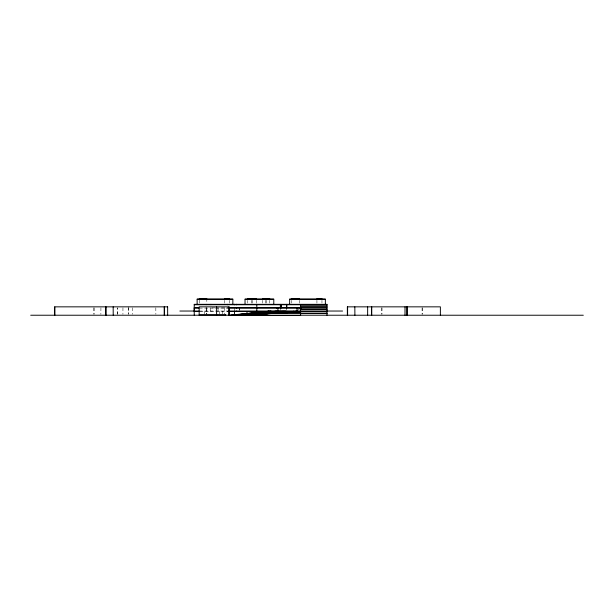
<?xml version="1.0" encoding="UTF-8"?>
<svg xmlns="http://www.w3.org/2000/svg" width="614" height="614" viewBox="0 0 614 614"><rect width="100%" height="100%" fill="white"/><g stroke="black" fill="none" stroke-linecap="round" stroke-linejoin="round"><path stroke-width="0.46" stroke-dasharray="3.07 2.3" d="M199.266 303.116L199.266 298.458M215.215 307.89L210.579 307.89L210.579 311.037M216.128 307.89L228.032 307.89M199.266 308.098L228.247 308.098M297.606 309.356L299.325 309.356M199.266 311.037L228.247 311.037M199.98 311.452L229.452 311.452M422.209 307.775L422.209 314.299M422.094 307.775L422.094 314.299M381.916 307.775L381.916 314.299M381.87 307.775L381.87 314.299M321.966 300.323L321.966 303.116M316.931 300.323L316.931 303.116M299.325 300.323L299.325 303.116M291.78 300.323L291.78 303.116M286.746 308.098L286.746 310.3M280.798 308.098L280.798 310.3M269.769 300.323L269.769 303.116M266.768 300.323L266.768 303.116M265.732 300.323L265.732 303.116M262.731 300.323L262.731 303.116M256.253 300.323L256.253 303.116M252.216 300.323L252.216 303.116M251.74 300.323L251.74 303.116M247.711 300.323L247.711 303.116M239.713 308.098L239.713 310.3M239.583 308.098L239.583 310.3M234.479 308.098L234.456 310.3M229.452 300.323L229.452 303.116M227.694 307.683L227.694 308.098M227.694 311.037L227.694 311.452M224.417 300.323L224.417 303.116M224.417 307.683L224.417 314.299M222.644 311.452L222.644 314.284M219.543 311.452L219.543 314.284M218.054 308.098L218.054 311.037M210.917 307.683L210.917 308.098M210.917 311.037L210.917 311.452M206.811 298.458L206.811 303.116M206.811 307.683L206.811 314.299M206.649 307.775L206.603 314.299M206.089 307.683L206.089 308.098M206.089 311.037L206.089 311.452M204.293 311.452L204.293 314.284M155.826 307.775L155.872 314.299M132.317 307.775L132.294 314.299M128.403 306.846L128.403 314.299L128.318 307.775M122.953 307.775L122.93 314.299M100.934 307.775L100.88 314.299M93.996 307.775L93.996 314.299M93.973 307.775L93.973 314.299M117.55 314.299L117.55 307.775L117.504 314.299"/><path stroke-width="0.92" d="M167.668 315.228L167.622 306.846M256.805 311.452L256.805 313.34L256.813 304.329M300.561 315.228L300.561 311.037M347.355 315.228L347.355 306.846L440.384 306.846L440.376 315.228M300.561 311.29L300.553 312.012L299.486 311.582L300.553 311.697L300.561 312.419M293.83 311.06L293.83 311.452M272.294 311.812L272.716 312.004L238.723 315.542L267.359 312.311L268.64 312.027L268.825 311.252M300.561 304.744L300.561 315.542L229.575 315.542L268.825 311.29L268.64 312.342L266.23 312.749M276.423 311.735L282.724 311.766M279.9 311.505L282.739 311.743L276.438 311.774M229.575 315.542L268.825 311.29M229.575 315.228L270.951 311.037L270.951 311.605L267.873 311.651M238.823 315.22L266.668 312.396A10.538 0.791 0 0 0 268.74 311.935M247.926 315.22L258.433 314.153M258.647 314.13L274.834 312.495A6.286 0.476 0 0 1 279.731 312.303A7.33 0.553 0 0 0 285.349 312.089A6.286 0.476 0 0 1 290.307 311.904M251.387 315.22L276.139 312.733A5.234 0.391 0 0 1 280.329 312.572M276.469 312.695L251.279 315.542L276.469 313.01A5.227 0.391 0 0 1 280.253 312.879L282.409 312.879A5.234 0.391 0 0 0 286.139 312.741L288.173 312.549A5.234 0.391 0 0 1 291.942 312.419L300.553 312.426M282.24 312.572L282.409 312.572A5.234 0.391 0 0 0 286.208 312.426L287.836 312.273M286.139 312.426L288.173 312.234M271.48 311.605L250.696 313.447L326.978 313.478M281.818 311.889L276.469 312.081L282.739 312.058L276.453 312.058L300.553 311.904M281.074 312.265L282.724 312.081L282.026 311.904M267.873 311.336L326.993 311.452M279.286 311.505L276.453 311.743L282.686 311.712M281.227 312.28L274.473 312.526L247.826 315.542L276.262 312.695L300.553 312.211L300.561 311.59L270.951 311.605M282.547 312.572L280.253 312.564M275.233 311.29L277.574 311.29M277.574 311.605L275.233 311.605A7.368 0.553 0 0 0 272.294 312.127L272.716 312.319L242.599 315.542L271.703 312.28A6.324 0.476 0 0 0 272.493 311.897A7.33 0.553 0 0 1 276.262 311.26A7.33 0.553 0 0 1 285.333 311.413A6.286 0.476 0 0 0 290.307 311.59M199.266 298.458L206.811 298.458M224.417 298.458L229.452 298.458M247.711 298.458L256.253 298.458M262.731 298.458L269.769 298.458M291.78 298.458L299.325 298.458M316.931 298.458L321.966 298.458M197.125 299.072L232.852 299.072M245.032 299.072L273.775 299.072M289.639 299.072L325.366 299.072M210.579 304.536L255.132 304.536M194.231 304.744L326.993 304.744M300.561 305.097L326.978 305.097M167.668 306.846L54.7 306.846L54.7 315.228M300.561 306.846L326.978 306.846M300.561 307.192L326.978 307.192M198.79 307.683L194.231 307.683L194.231 311.452L199.028 311.452M228.669 307.683L301.32 307.683M194.231 308.098L198.79 308.098M228.669 308.098L301.32 308.098M300.561 308.942L326.978 308.942M300.561 309.287L326.978 309.287M179.871 311.037L199.028 311.037M228.669 311.037L326.993 311.037M327.392 311.037L342.566 311.037M228.669 311.452L301.351 311.452M300.561 313.132L326.978 313.132M199.297 314.805L225.806 314.805M30.7 315.228L583.3 315.228M291.942 312.104L300.553 312.119L300.561 315.542L300.553 311.697M291.604 311.582L282.678 311.29M291.604 311.897L282.678 311.605M277.919 311.037L277.927 311.452L277.919 308.098M295.748 311.037L295.748 311.452M296.992 311.037L296.999 311.452L296.992 308.098M407.128 306.846L407.128 315.228M406.905 306.846L406.905 315.228M405.01 306.846L404.994 315.228M371.754 306.846L371.754 315.228M371.531 306.846L371.531 315.228M367.648 306.846L367.64 315.228M354.823 306.846L354.907 315.228M347.601 306.846L347.601 315.228M347.47 306.846L347.47 315.228M326.993 315.228L326.993 304.329L194.231 304.329L194.231 315.228M325.359 304.314L325.359 299.279L289.639 299.279L289.639 304.314M299.102 307.683L299.102 308.098M286.746 304.329L286.746 308.098M286.646 304.744L286.646 307.683M285.126 311.037L285.126 311.452M281.373 304.744L281.373 307.683M280.844 304.329L280.844 308.098M280.352 304.744L280.352 307.683M276.576 307.683L276.576 308.098M273.783 304.314L273.783 299.279L245.032 299.279L245.032 304.314M246.981 311.452L246.981 314.284M236.636 304.329L236.72 304.744M236.482 304.329L236.482 304.744M236.482 307.683L236.482 308.098M236.482 311.037L236.482 311.452M234.479 311.037L234.479 315.228M232.852 304.314L232.852 299.279L197.125 299.279L197.125 304.314M229.083 315.228L229.083 306.846L199.166 306.846L199.166 315.228M228.984 306.846L228.984 315.228M227.694 304.329L227.694 304.744M225.591 314.805L225.591 315.228M216.604 306.846L216.604 315.228M210.917 304.329L210.917 304.744M206.089 304.329L206.089 304.744M164.391 306.846L164.391 315.228M164.268 306.846L164.268 315.228M113.168 306.846L113.222 315.228M105.923 306.846L105.923 315.228M105.8 306.846L105.8 315.228M54.753 306.846L54.753 315.228M288.004 312.257A5.234 0.391 0 0 1 292.134 312.112M234.479 304.329L234.479 304.744L234.479 304.329"/></g></svg>
